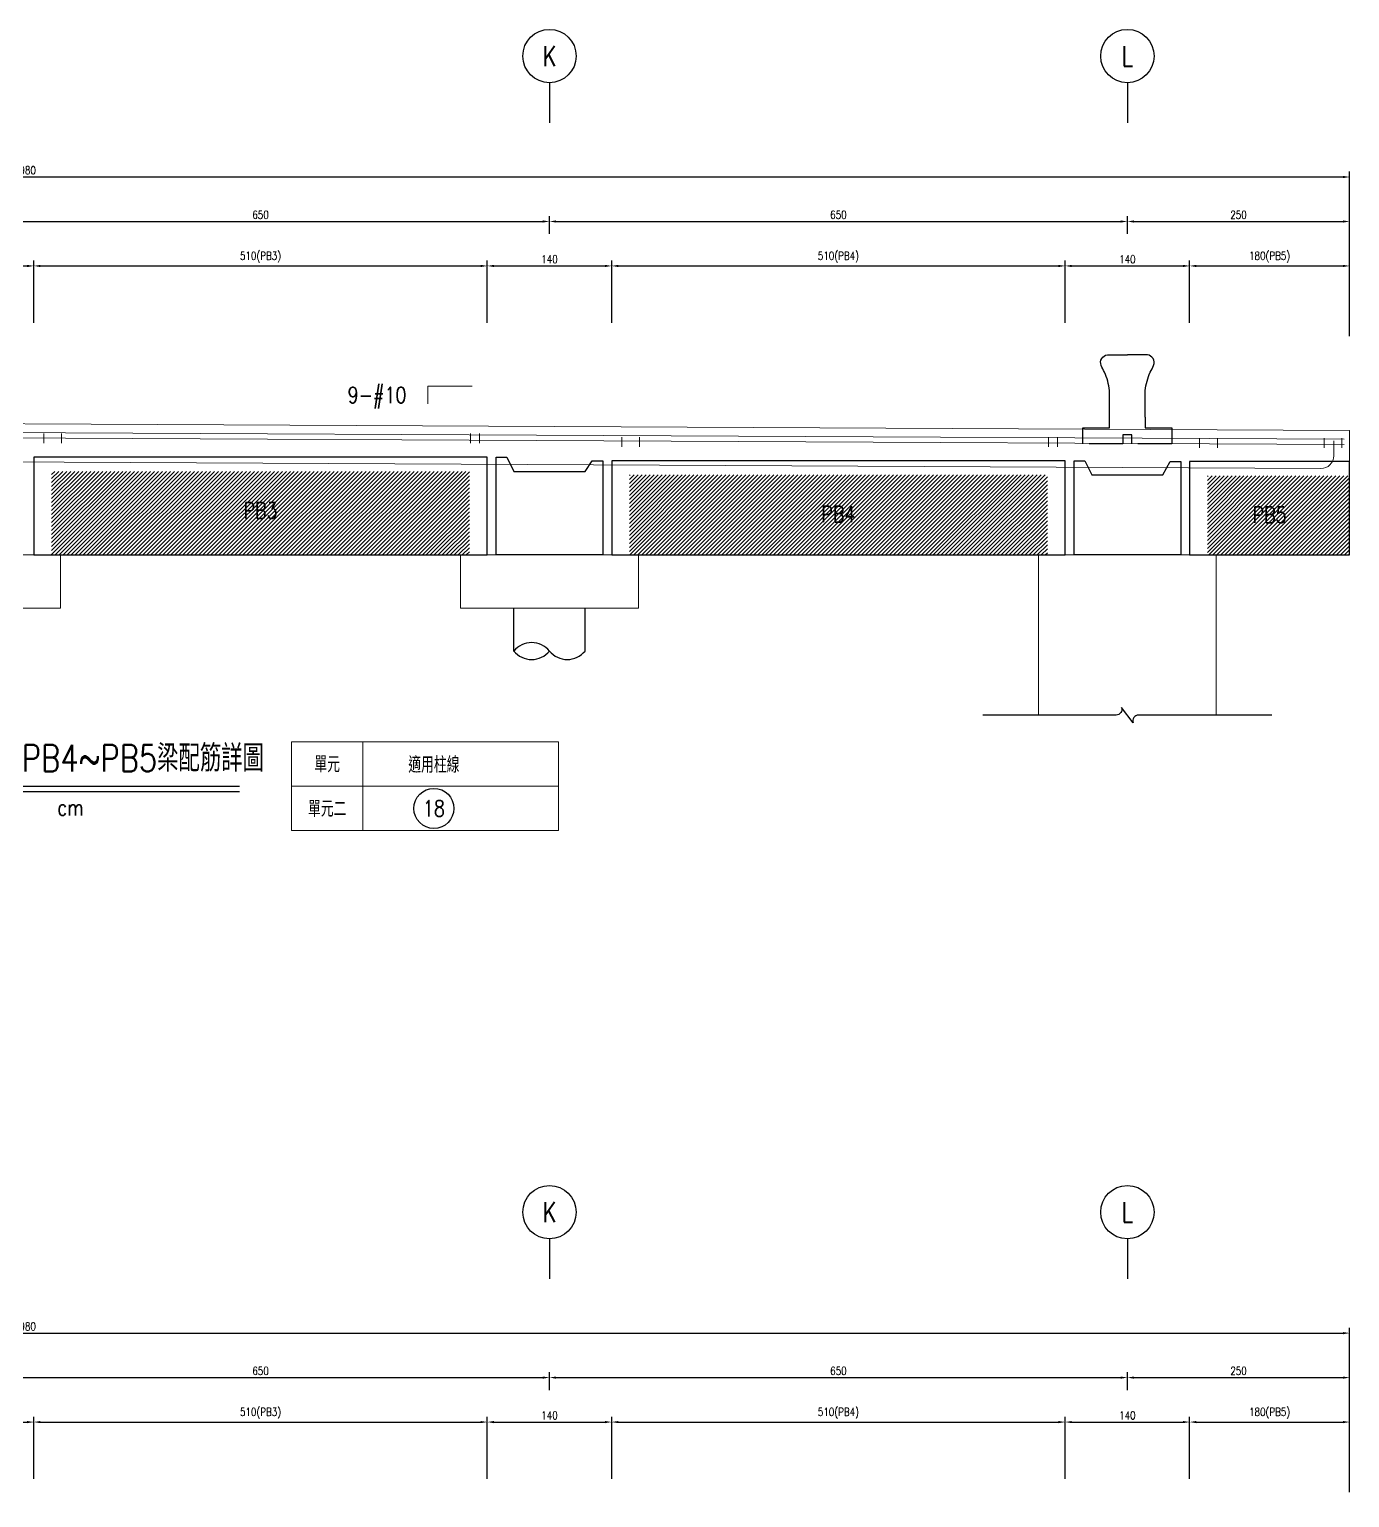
# Model space of a CAD drawing. Extents: x -4754 to 4976, y -23710 to 3841.
# Drawn here: x 1230 to 2715, y -15360 to -13709 of the extents above; entities that cross this region are included whole.
import ezdxf
from ezdxf.enums import TextEntityAlignment as Align

# ---------------------------------------------------------------- set-up
doc = ezdxf.new("R2010")
doc.units = 0
doc.header["$LTSCALE"] = 3
doc.linetypes.add('DASHED', pattern=[19.05, 12.7, -6.35])
doc.layers.get('0').update_dxf_attribs({"linetype": 'CONTINUOUS'})
doc.layers.add('HB_0', color=7, linetype='CONTINUOUS', transparency=0.5)
for name, color, linetype in [('HB_DIM', 1, 'CONTINUOUS'), ('HB_SYMBOLS', 7, 'CONTINUOUS'), ('HB_TXT_CTEXT', 2, 'CONTINUOUS'), ('鋼筋', 3, 'CONTINUOUS')]:
    doc.layers.add(name, color=color, linetype=linetype)
doc.styles.get("Standard").update_dxf_attribs({"font": 'ROMANS.shx', "width": 0.8, "bigfont": 'chineset.shx'})
doc.dimstyles.new('30', dxfattribs={"dimscale": 3, "dimtxt": 3, "dimasz": 2.5, "dimexe": 2, "dimexo": 2, "dimgap": 1, "dimtad": 1, "dimdsep": 46, "dimtxsty": 'Standard', "dimcen": 0, "dimclrd": 256, "dimclre": 256, "dimclrt": 2, "dimadec": 0, "dimazin": 0, "dimtfac": 1, "dimtix": 1, "dimtmove": 2, "dimatfit": 3, "dimfxl": 1, "dimtolj": 1, "dimtzin": 0, "dimarcsym": 0})

# ---------------------------------------------------------------- blocks, each defined once
blk = doc.blocks.new('fender_bottom')
at = {"color": 1, "linetype": 'Continuous'}
blk.add_lwpolyline([(162.5, 0), (12.5, 0, 0.529473), (6.7, -8.6), (-6.7, 8.6, -0.532815), (-12.5, 0), (-162.5, 0)], format="xyb", dxfattribs=at)
blk = doc.blocks.new('fender_top_transverse')
at = {"layer": 'HB_0', "color": 1, "linetype": 'Continuous'}
for points in [[(-20, 30), (-20, 60, 0.07193), (-25.7, 80.5, -0.041495), (-29.5, 88.2, -0.488993), (-22.5, 100), (0, 100)], [(20, 30), (20, 60, -0.07193), (25.7, 80.5, 0.041495), (29.5, 88.2, 0.488993), (22.5, 100), (0, 100)]]:
    blk.add_lwpolyline(points, format="xyb", dxfattribs=at)
at = {"layer": 'HB_0', "color": 252, "linetype": 'DASHED'}
blk.add_lwpolyline([(20, 30), (20, 18), (50, 18), (50, 0), (5, 0), (5, 10), (-5, 10), (-5, 0), (-50, 0), (-50, 18), (-20, 18), (-20, 30)], dxfattribs=at)
blk = doc.blocks.new('pile_vertical_with_pilecap')
at = {"linetype": 'Continuous'}
for p, q in [((-40, -48.1), (-40, 0)), ((-40, -48.1), (-40, 0)), ((40, -48.1), (40, 0)), ((40, -48.1), (40, 0))]:
    blk.add_line(p, q, dxfattribs=at)
for centre, start, end in [((-20, -64.1), 38.718, 141.282), ((-20, -64.1), 38.718, 141.282), ((-20, -32), 218.718, 321.282), ((-20, -32), 218.718, 321.282), ((20, -32), 218.718, 321.282), ((20, -32), 218.718, 321.282)]:
    blk.add_arc(centre, 25.6, start, end, dxfattribs=at)
blk = doc.blocks.new('line_guide')
at = {"color": 4, "linetype": 'Continuous'}
blk.add_line((0, 0), (0, -45), dxfattribs=at)
blk.add_circle((0, 30), 30, dxfattribs=at)
at = {"color": 4, "linetype": 'Continuous', "width": 0.8}
blk.add_attdef('A', text='', height=22.5, dxfattribs=at).set_placement((0, 30), align=Align.MIDDLE)
blk = doc.blocks.new('title_beam')
at = {"color": 3, "linetype": 'Continuous'}
blk.add_line((-241.2, 0), (241.2, 0), dxfattribs=at)
at = {"color": 1, "linetype": 'Continuous'}
blk.add_line((-241.2, -6), (241.2, -6), dxfattribs=at)
at = {"color": 3, "linetype": 'Continuous', "width": 0.8}
blk.add_attdef('TITLE', text='', height=30, dxfattribs=at).set_placement((0, 33), align=Align.MIDDLE)
at = {"linetype": 'Continuous', "width": 0.8}
blk.add_attdef('SCALE', text='', height=18, dxfattribs=at).set_placement((-40.6, -24), align=Align.MIDDLE)
blk.add_attdef('CM', (36.5, -33), '', height=18, dxfattribs=at)
blk = doc.blocks.new('line_tag')
at = {"layer": 'HB_SYMBOLS', "color": 4, "linetype": 'Continuous'}
blk.add_circle((0, 0), 22.5, dxfattribs=at)
at = {"color": 4, "linetype": 'Continuous', "width": 0.8}
blk.add_attdef('A', text='', height=18, dxfattribs=at).set_placement((0, 0), align=Align.MIDDLE)
blk = doc.blocks.new('*D254')
at = {"layer": 'HB_DIM', "linetype": 'Continuous', "lineweight": -2}
for p, q in [((1094.6, -14038.8), (1094.6, -13968.8)), ((1102.1, -13974.8), (1227.1, -13974.8)), ((1234.6, -14038.8), (1234.6, -13968.8))]:
    blk.add_line(p, q, dxfattribs=at)
at = {"layer": 'HB_DIM'}
for points in [[(1102.1, -13973.6), (1102.1, -13976.1), (1094.6, -13974.8)], [(1227.1, -13976.1), (1227.1, -13973.6), (1234.6, -13974.8)]]:
    blk.add_solid(points, dxfattribs=at)
at = {"layer": 'HB_DIM', "color": 2, "linetype": 'Continuous', "insert": (1164.6, -13967.3), "char_height": 9, "attachment_point": 5, "rotation": 0}
blk.add_mtext('\\A1;140', dxfattribs=at)
blk = doc.blocks.new('*D255')
at = {"layer": 'HB_DIM', "linetype": 'Continuous', "lineweight": -2}
for p, q in [((1234.6, -14038.8), (1234.6, -13968.8)), ((1242.1, -13974.8), (1737.1, -13974.8)), ((1744.6, -14038.8), (1744.6, -13968.8))]:
    blk.add_line(p, q, dxfattribs=at)
at = {"layer": 'HB_DIM'}
for points in [[(1242.1, -13973.6), (1242.1, -13976.1), (1234.6, -13974.8)], [(1737.1, -13976.1), (1737.1, -13973.6), (1744.6, -13974.8)]]:
    blk.add_solid(points, dxfattribs=at)
at = {"layer": 'HB_DIM', "color": 2, "linetype": 'Continuous', "insert": (1489.6, -13964.9), "char_height": 9, "attachment_point": 5, "rotation": 0}
blk.add_mtext('\\A1;510(PB3)', dxfattribs=at)
blk = doc.blocks.new('*D256')
at = {"layer": 'HB_DIM', "linetype": 'Continuous', "lineweight": -2}
for p, q in [((1744.6, -14038.8), (1744.6, -13968.8)), ((1752.1, -13974.8), (1877.1, -13974.8)), ((1884.6, -14038.8), (1884.6, -13968.8))]:
    blk.add_line(p, q, dxfattribs=at)
at = {"layer": 'HB_DIM'}
for points in [[(1752.1, -13973.6), (1752.1, -13976.1), (1744.6, -13974.8)], [(1877.1, -13976.1), (1877.1, -13973.6), (1884.6, -13974.8)]]:
    blk.add_solid(points, dxfattribs=at)
at = {"layer": 'HB_DIM', "color": 2, "linetype": 'Continuous', "insert": (1814.6, -13967.3), "char_height": 9, "attachment_point": 5, "rotation": 0}
blk.add_mtext('\\A1;140', dxfattribs=at)
blk = doc.blocks.new('*D257')
at = {"layer": 'HB_DIM', "linetype": 'Continuous', "lineweight": -2}
for p, q in [((1884.6, -14038.8), (1884.6, -13968.8)), ((1892.1, -13974.8), (2387.1, -13974.8)), ((2394.6, -14038.8), (2394.6, -13968.8))]:
    blk.add_line(p, q, dxfattribs=at)
at = {"layer": 'HB_DIM'}
for points in [[(1892.1, -13973.6), (1892.1, -13976.1), (1884.6, -13974.8)], [(2387.1, -13976.1), (2387.1, -13973.6), (2394.6, -13974.8)]]:
    blk.add_solid(points, dxfattribs=at)
at = {"layer": 'HB_DIM', "color": 2, "linetype": 'Continuous', "insert": (2139.6, -13964.9), "char_height": 9, "attachment_point": 5, "rotation": 0}
blk.add_mtext('\\A1;510(PB4)', dxfattribs=at)
blk = doc.blocks.new('*D258')
at = {"layer": 'HB_DIM', "linetype": 'Continuous', "lineweight": -2}
for p, q in [((2394.6, -14038.8), (2394.6, -13968.8)), ((2402.1, -13974.8), (2527.1, -13974.8)), ((2534.6, -14038.8), (2534.6, -13968.8))]:
    blk.add_line(p, q, dxfattribs=at)
at = {"layer": 'HB_DIM'}
for points in [[(2402.1, -13973.6), (2402.1, -13976.1), (2394.6, -13974.8)], [(2527.1, -13976.1), (2527.1, -13973.6), (2534.6, -13974.8)]]:
    blk.add_solid(points, dxfattribs=at)
at = {"layer": 'HB_DIM', "color": 2, "linetype": 'Continuous', "insert": (2464.6, -13967.3), "char_height": 9, "attachment_point": 5, "rotation": 0}
blk.add_mtext('\\A1;140', dxfattribs=at)
blk = doc.blocks.new('*D259')
at = {"layer": 'HB_DIM', "linetype": 'Continuous', "lineweight": -2}
for p, q in [((2534.6, -14038.8), (2534.6, -13968.8)), ((2542.1, -13974.8), (2707.1, -13974.8)), ((2714.6, -14038.8), (2714.6, -13968.8))]:
    blk.add_line(p, q, dxfattribs=at)
at = {"layer": 'HB_DIM'}
for points in [[(2542.1, -13973.6), (2542.1, -13976.1), (2534.6, -13974.8)], [(2707.1, -13976.1), (2707.1, -13973.6), (2714.6, -13974.8)]]:
    blk.add_solid(points, dxfattribs=at)
at = {"layer": 'HB_DIM', "color": 2, "linetype": 'Continuous', "insert": (2624.6, -13964.9), "char_height": 9, "attachment_point": 5, "rotation": 0}
blk.add_mtext('\\A1;180(PB5)', dxfattribs=at)
blk = doc.blocks.new('*D262')
at = {"layer": 'HB_DIM', "linetype": 'Continuous', "lineweight": -2}
for p, q in [((-265.4, -14038.8), (-265.4, -13868.8)), ((-257.9, -13874.8), (2707.1, -13874.8)), ((2714.6, -14053.8), (2714.6, -13868.8))]:
    blk.add_line(p, q, dxfattribs=at)
at = {"layer": 'HB_DIM'}
for points in [[(-257.9, -13873.6), (-257.9, -13876.1), (-265.4, -13874.8)], [(2707.1, -13876.1), (2707.1, -13873.6), (2714.6, -13874.8)]]:
    blk.add_solid(points, dxfattribs=at)
at = {"layer": 'HB_DIM', "color": 2, "linetype": 'Continuous', "insert": (1224.6, -13867.3), "char_height": 9, "attachment_point": 5, "rotation": 0}
blk.add_mtext('\\A1;2980', dxfattribs=at)
blk = doc.blocks.new('*D266')
at = {"layer": 'HB_DIM', "linetype": 'Continuous', "lineweight": -2}
for p, q in [((1164.6, -13938.8), (1164.6, -13918.8)), ((1172.1, -13924.8), (1807.1, -13924.8)), ((1814.6, -13938.8), (1814.6, -13918.8))]:
    blk.add_line(p, q, dxfattribs=at)
at = {"layer": 'HB_DIM'}
for points in [[(1172.1, -13923.6), (1172.1, -13926.1), (1164.6, -13924.8)], [(1807.1, -13926.1), (1807.1, -13923.6), (1814.6, -13924.8)]]:
    blk.add_solid(points, dxfattribs=at)
at = {"layer": 'HB_DIM', "color": 2, "linetype": 'Continuous', "insert": (1489.6, -13917.3), "char_height": 9, "attachment_point": 5, "rotation": 0}
blk.add_mtext('\\A1;650', dxfattribs=at)
blk = doc.blocks.new('*D267')
at = {"layer": 'HB_DIM', "linetype": 'Continuous', "lineweight": -2}
for p, q in [((1814.6, -13938.8), (1814.6, -13918.8)), ((1822.1, -13924.8), (2457.1, -13924.8)), ((2464.6, -13938.8), (2464.6, -13918.8))]:
    blk.add_line(p, q, dxfattribs=at)
at = {"layer": 'HB_DIM'}
for points in [[(1822.1, -13923.6), (1822.1, -13926.1), (1814.6, -13924.8)], [(2457.1, -13926.1), (2457.1, -13923.6), (2464.6, -13924.8)]]:
    blk.add_solid(points, dxfattribs=at)
at = {"layer": 'HB_DIM', "color": 2, "linetype": 'Continuous', "insert": (2139.6, -13917.3), "char_height": 9, "attachment_point": 5, "rotation": 0}
blk.add_mtext('\\A1;650', dxfattribs=at)
blk = doc.blocks.new('*D268')
at = {"layer": 'HB_DIM', "linetype": 'Continuous', "lineweight": -2}
for p, q in [((2464.6, -13938.8), (2464.6, -13918.8)), ((2472.1, -13924.8), (2707.1, -13924.8)), ((2714.6, -14038.8), (2714.6, -13918.8))]:
    blk.add_line(p, q, dxfattribs=at)
at = {"layer": 'HB_DIM'}
for points in [[(2472.1, -13923.6), (2472.1, -13926.1), (2464.6, -13924.8)], [(2707.1, -13926.1), (2707.1, -13923.6), (2714.6, -13924.8)]]:
    blk.add_solid(points, dxfattribs=at)
at = {"layer": 'HB_DIM', "color": 2, "linetype": 'Continuous', "insert": (2589.6, -13917.3), "char_height": 9, "attachment_point": 5, "rotation": 0}
blk.add_mtext('\\A1;250', dxfattribs=at)
blk = doc.blocks.new('*D275')
at = {"layer": 'HB_DIM', "linetype": 'Continuous', "lineweight": -2}
for p, q in [((1094.6, -15338.8), (1094.6, -15268.8)), ((1234.6, -15338.8), (1234.6, -15268.8)), ((1102.1, -15274.8), (1227.1, -15274.8))]:
    blk.add_line(p, q, dxfattribs=at)
at = {"layer": 'HB_DIM'}
for points in [[(1102.1, -15273.6), (1102.1, -15276.1), (1094.6, -15274.8)], [(1227.1, -15276.1), (1227.1, -15273.6), (1234.6, -15274.8)]]:
    blk.add_solid(points, dxfattribs=at)
at = {"layer": 'HB_DIM', "color": 2, "linetype": 'Continuous', "insert": (1164.6, -15267.3), "char_height": 9, "attachment_point": 5, "rotation": 0}
blk.add_mtext('\\A1;140', dxfattribs=at)
blk = doc.blocks.new('*D276')
at = {"layer": 'HB_DIM', "linetype": 'Continuous', "lineweight": -2}
for p, q in [((1234.6, -15338.8), (1234.6, -15268.8)), ((1744.6, -15338.8), (1744.6, -15268.8)), ((1242.1, -15274.8), (1737.1, -15274.8))]:
    blk.add_line(p, q, dxfattribs=at)
at = {"layer": 'HB_DIM'}
for points in [[(1242.1, -15273.6), (1242.1, -15276.1), (1234.6, -15274.8)], [(1737.1, -15276.1), (1737.1, -15273.6), (1744.6, -15274.8)]]:
    blk.add_solid(points, dxfattribs=at)
at = {"layer": 'HB_DIM', "color": 2, "linetype": 'Continuous', "insert": (1489.6, -15264.9), "char_height": 9, "attachment_point": 5, "rotation": 0}
blk.add_mtext('\\A1;510(PB3)', dxfattribs=at)
blk = doc.blocks.new('*D277')
at = {"layer": 'HB_DIM', "linetype": 'Continuous', "lineweight": -2}
for p, q in [((1744.6, -15338.8), (1744.6, -15268.8)), ((1884.6, -15338.8), (1884.6, -15268.8)), ((1752.1, -15274.8), (1877.1, -15274.8))]:
    blk.add_line(p, q, dxfattribs=at)
at = {"layer": 'HB_DIM'}
for points in [[(1752.1, -15273.6), (1752.1, -15276.1), (1744.6, -15274.8)], [(1877.1, -15276.1), (1877.1, -15273.6), (1884.6, -15274.8)]]:
    blk.add_solid(points, dxfattribs=at)
at = {"layer": 'HB_DIM', "color": 2, "linetype": 'Continuous', "insert": (1814.6, -15267.3), "char_height": 9, "attachment_point": 5, "rotation": 0}
blk.add_mtext('\\A1;140', dxfattribs=at)
blk = doc.blocks.new('*D278')
at = {"layer": 'HB_DIM', "linetype": 'Continuous', "lineweight": -2}
for p, q in [((1884.6, -15338.8), (1884.6, -15268.8)), ((2394.6, -15338.8), (2394.6, -15268.8)), ((1892.1, -15274.8), (2387.1, -15274.8))]:
    blk.add_line(p, q, dxfattribs=at)
at = {"layer": 'HB_DIM'}
for points in [[(1892.1, -15273.6), (1892.1, -15276.1), (1884.6, -15274.8)], [(2387.1, -15276.1), (2387.1, -15273.6), (2394.6, -15274.8)]]:
    blk.add_solid(points, dxfattribs=at)
at = {"layer": 'HB_DIM', "color": 2, "linetype": 'Continuous', "insert": (2139.6, -15264.9), "char_height": 9, "attachment_point": 5, "rotation": 0}
blk.add_mtext('\\A1;510(PB4)', dxfattribs=at)
blk = doc.blocks.new('*D279')
at = {"layer": 'HB_DIM', "linetype": 'Continuous', "lineweight": -2}
for p, q in [((2394.6, -15338.8), (2394.6, -15268.8)), ((2534.6, -15338.8), (2534.6, -15268.8)), ((2402.1, -15274.8), (2527.1, -15274.8))]:
    blk.add_line(p, q, dxfattribs=at)
at = {"layer": 'HB_DIM'}
for points in [[(2402.1, -15273.6), (2402.1, -15276.1), (2394.6, -15274.8)], [(2527.1, -15276.1), (2527.1, -15273.6), (2534.6, -15274.8)]]:
    blk.add_solid(points, dxfattribs=at)
at = {"layer": 'HB_DIM', "color": 2, "linetype": 'Continuous', "insert": (2464.6, -15267.3), "char_height": 9, "attachment_point": 5, "rotation": 0}
blk.add_mtext('\\A1;140', dxfattribs=at)
blk = doc.blocks.new('*D280')
at = {"layer": 'HB_DIM', "linetype": 'Continuous', "lineweight": -2}
for p, q in [((2534.6, -15338.8), (2534.6, -15268.8)), ((2714.6, -15338.8), (2714.6, -15268.8)), ((2542.1, -15274.8), (2707.1, -15274.8))]:
    blk.add_line(p, q, dxfattribs=at)
at = {"layer": 'HB_DIM'}
for points in [[(2542.1, -15273.6), (2542.1, -15276.1), (2534.6, -15274.8)], [(2707.1, -15276.1), (2707.1, -15273.6), (2714.6, -15274.8)]]:
    blk.add_solid(points, dxfattribs=at)
at = {"layer": 'HB_DIM', "color": 2, "linetype": 'Continuous', "insert": (2624.6, -15264.9), "char_height": 9, "attachment_point": 5, "rotation": 0}
blk.add_mtext('\\A1;180(PB5)', dxfattribs=at)
blk = doc.blocks.new('*D283')
at = {"layer": 'HB_DIM', "linetype": 'Continuous', "lineweight": -2}
for p, q in [((-265.4, -15338.8), (-265.4, -15168.8)), ((2714.6, -15353.8), (2714.6, -15168.8)), ((-257.9, -15174.8), (2707.1, -15174.8))]:
    blk.add_line(p, q, dxfattribs=at)
at = {"layer": 'HB_DIM'}
for points in [[(-257.9, -15173.6), (-257.9, -15176.1), (-265.4, -15174.8)], [(2707.1, -15176.1), (2707.1, -15173.6), (2714.6, -15174.8)]]:
    blk.add_solid(points, dxfattribs=at)
at = {"layer": 'HB_DIM', "color": 2, "linetype": 'Continuous', "insert": (1224.6, -15167.3), "char_height": 9, "attachment_point": 5, "rotation": 0}
blk.add_mtext('\\A1;2980', dxfattribs=at)
blk = doc.blocks.new('*D287')
at = {"layer": 'HB_DIM', "linetype": 'Continuous', "lineweight": -2}
for p, q in [((1164.6, -15238.8), (1164.6, -15218.8)), ((1814.6, -15238.8), (1814.6, -15218.8)), ((1172.1, -15224.8), (1807.1, -15224.8))]:
    blk.add_line(p, q, dxfattribs=at)
at = {"layer": 'HB_DIM'}
for points in [[(1172.1, -15223.6), (1172.1, -15226.1), (1164.6, -15224.8)], [(1807.1, -15226.1), (1807.1, -15223.6), (1814.6, -15224.8)]]:
    blk.add_solid(points, dxfattribs=at)
at = {"layer": 'HB_DIM', "color": 2, "linetype": 'Continuous', "insert": (1489.6, -15217.3), "char_height": 9, "attachment_point": 5, "rotation": 0}
blk.add_mtext('\\A1;650', dxfattribs=at)
blk = doc.blocks.new('*D288')
at = {"layer": 'HB_DIM', "linetype": 'Continuous', "lineweight": -2}
for p, q in [((1814.6, -15238.8), (1814.6, -15218.8)), ((2464.6, -15238.8), (2464.6, -15218.8)), ((1822.1, -15224.8), (2457.1, -15224.8))]:
    blk.add_line(p, q, dxfattribs=at)
at = {"layer": 'HB_DIM'}
for points in [[(1822.1, -15223.6), (1822.1, -15226.1), (1814.6, -15224.8)], [(2457.1, -15226.1), (2457.1, -15223.6), (2464.6, -15224.8)]]:
    blk.add_solid(points, dxfattribs=at)
at = {"layer": 'HB_DIM', "color": 2, "linetype": 'Continuous', "insert": (2139.6, -15217.3), "char_height": 9, "attachment_point": 5, "rotation": 0}
blk.add_mtext('\\A1;650', dxfattribs=at)
blk = doc.blocks.new('*D289')
at = {"layer": 'HB_DIM', "linetype": 'Continuous', "lineweight": -2}
for p, q in [((2464.6, -15238.8), (2464.6, -15218.8)), ((2714.6, -15338.8), (2714.6, -15218.8)), ((2472.1, -15224.8), (2707.1, -15224.8))]:
    blk.add_line(p, q, dxfattribs=at)
at = {"layer": 'HB_DIM'}
for points in [[(2472.1, -15223.6), (2472.1, -15226.1), (2464.6, -15224.8)], [(2707.1, -15226.1), (2707.1, -15223.6), (2714.6, -15224.8)]]:
    blk.add_solid(points, dxfattribs=at)
at = {"layer": 'HB_DIM', "color": 2, "linetype": 'Continuous', "insert": (2589.6, -15217.3), "char_height": 9, "attachment_point": 5, "rotation": 0}
blk.add_mtext('\\A1;250', dxfattribs=at)

msp = doc.modelspace()

# ---------------------------------------------------------------- hatches: boundary and pattern name
at = {"layer": 'HB_0', "linetype": 'Continuous'}
h = msp.add_hatch(dxfattribs=at)
h.set_pattern_fill('ANSI31', color=256, style=0)
h.paths.add_polyline_path([(1254.573, -14205.802), (1724.573, -14205.802), (1724.573, -14299.802), (1254.573, -14299.802)], flags=17)
h = msp.add_hatch(dxfattribs=at)
h.set_pattern_fill('ANSI31', color=256, style=0)
h.paths.add_polyline_path([(1904.573, -14209.802), (2374.573, -14209.802), (2374.573, -14299.802), (1904.573, -14299.802)], flags=17)
h = msp.add_hatch(dxfattribs=at)
h.set_pattern_fill('ANSI31', color=256, style=0)
h.paths.add_polyline_path([(2554.573, -14210.802), (2714.573, -14210.802), (2714.573, -14299.802), (2554.573, -14299.802)], flags=17)

# ---------------------------------------------------------------- linework, layer by layer
at = {"layer": 'HB_0', "lineweight": 5}
for p, q in [((2364.573, -14299.802, -250), (2364.573, -14479.802, -250)), ((2564.573, -14299.802, -250), (2564.573, -14479.802, -250))]:
    msp.add_line(p, q, dxfattribs=at)
msp.add_lwpolyline([(-225.427, -14299.802), (-225.427, -14219.802), (-265.427, -14219.802), (-265.427, -14144.802), (2714.573, -14159.802), (2714.573, -14299.802), (-225.427, -14299.802)], dxfattribs=at)
at = {"layer": 'HB_0', "color": 1, "linetype": 'Continuous'}
for points in [[(1234.573, -14299.802), (1254.573, -14299.802), (1724.573, -14299.802), (1744.573, -14299.802), (1744.573, -14189.802), (1724.573, -14189.802), (1254.573, -14189.802), (1234.573, -14189.802), (1234.573, -14299.802)], [(1754.573, -14299.802), (1754.573, -14189.802), (1766.573, -14189.802), (1774.573, -14205.802), (1854.573, -14205.802), (1862.573, -14193.802), (1874.573, -14193.802), (1874.573, -14299.802), (1754.573, -14299.802)], [(1884.573, -14299.802), (1904.573, -14299.802), (2374.573, -14299.802), (2394.573, -14299.802), (2394.573, -14193.802), (2374.573, -14193.802), (1904.573, -14193.802), (1884.573, -14193.802), (1884.573, -14299.802)], [(2404.573, -14299.802), (2404.573, -14193.802), (2416.573, -14193.802), (2424.573, -14209.802), (2504.573, -14209.802), (2512.573, -14194.802), (2524.573, -14194.802), (2524.573, -14299.802), (2404.573, -14299.802)], [(2534.573, -14299.802), (2554.573, -14299.802), (2714.573, -14299.802), (2714.573, -14194.802), (2554.573, -14194.802), (2534.573, -14194.802), (2534.573, -14299.802)]]:
    msp.add_lwpolyline(points, dxfattribs=at)
at = {"layer": 'HB_0', "lineweight": 5}
for points in [[(1064.573, -14359.802, -250), (1264.573, -14359.802, -250), (1264.573, -14299.802, -250), (1064.573, -14299.802, -250), (1064.573, -14359.802, -250)], [(1714.573, -14359.802, -250), (1914.573, -14359.802, -250), (1914.573, -14299.802, -250), (1714.573, -14299.802, -250), (1714.573, -14359.802, -250)]]:
    msp.add_polyline3d(points, dxfattribs=at)
at = {"layer": 'HB_DIM', "color": 1, "linetype": 'Continuous'}
for points in [[(1544.734, -14169.989, 0, 1.25, 0), (1549.044, -14155.621, 0, 0, 0), (1559.734, -14119.989, 0, 0, 0), (1577.734, -14119.989, 0, 0, 0)], [(1544.734, -14163.974, 0, 1.25, 0), (1549.575, -14149.777, 0, 0, 0), (1559.734, -14119.989, 0, 0, 0), (1577.734, -14119.989, 0, 0, 0)]]:
    msp.add_lwpolyline(points, format="xyseb", dxfattribs=at)
at = {"layer": 'HB_TXT_CTEXT', "color": 4, "lineweight": 5, "true_color": 0x00ffff}
for p, q in [((1604.573, -14509.802), (1604.573, -14609.802)), ((1524.573, -14559.802), (1824.573, -14559.802))]:
    msp.add_line(p, q, dxfattribs=at)
msp.add_lwpolyline([(1524.573, -14509.802), (1524.573, -14609.802), (1824.573, -14609.802), (1824.573, -14509.802), (1524.573, -14509.802)], dxfattribs=at)
at = {"layer": 'HB_TXT_CTEXT', "lineweight": 5}
msp.add_polyline3d([(1677.734, -14129.989, -37.12), (1677.734, -14109.989, -37.12), (1727.734, -14109.989, -37.12)], dxfattribs=at)
at = {"layer": '鋼筋', "lineweight": 5}
for p, q in [((405.005, -14158.176, -37.12), (2708.523, -14169.771, -37.12)), ((405.005, -14158.176, -24.747), (2708.523, -14169.771, -24.747)), ((405.005, -14158.176, -12.373), (2708.523, -14169.771, -12.373)), ((405.005, -14158.176), (2708.523, -14169.771)), ((405.005, -14158.176, 12.373), (2708.523, -14169.771, 12.373)), ((405.005, -14158.176, 24.747), (2708.523, -14169.771, 24.747)), ((405.005, -14158.176, 37.12), (2708.523, -14169.771, 37.12)), ((410.974, -14164.206, -37.12), (2708.493, -14175.771, -37.12)), ((410.974, -14164.206, 37.12), (2708.493, -14175.771, 37.12)), ((1245.843, -14163.372, -36.23), (1245.843, -14163.372, 36.23)), ((1265.843, -14163.372, -36.23), (1265.843, -14163.372, 36.23)), ((1725.843, -14163.372, -36.23), (1725.843, -14163.372, 36.23)), ((1735.843, -14163.372, -36.23), (1735.843, -14163.372, 36.23)), ((1245.843, -14166.547, 39.405), (1245.843, -14174.167, 39.405)), ((1245.843, -14174.18, -33.087), (1245.843, -14168.792, -38.475)), ((1265.843, -14166.547, 39.405), (1265.843, -14174.167, 39.405)), ((1265.843, -14174.18, -33.087), (1265.843, -14168.792, -38.475)), ((1725.843, -14166.547, 39.405), (1725.843, -14174.167, 39.405)), ((1725.843, -14174.18, -33.087), (1725.843, -14168.792, -38.475)), ((1735.843, -14166.547, 39.405), (1735.843, -14174.167, 39.405)), ((1735.843, -14174.18, -33.087), (1735.843, -14168.792, -38.475)), ((1895.843, -14167.372, -36.57), (1895.843, -14167.372, 36.57)), ((1895.843, -14170.547, 39.745), (1895.843, -14178.167, 39.745)), ((1895.843, -14178.18, -33.427), (1895.843, -14172.792, -38.815)), ((1915.843, -14167.372, -36.57), (1915.843, -14167.372, 36.57)), ((1915.843, -14170.547, 39.745), (1915.843, -14178.167, 39.745)), ((1915.843, -14178.18, -33.427), (1915.843, -14172.792, -38.815)), ((2375.843, -14167.372, -36.57), (2375.843, -14167.372, 36.57)), ((2375.843, -14170.547, 39.745), (2375.843, -14178.167, 39.745)), ((2375.843, -14178.18, -33.427), (2375.843, -14172.792, -38.815)), ((2385.843, -14167.372, -36.57), (2385.843, -14167.372, 36.57)), ((2385.843, -14170.547, 39.745), (2385.843, -14178.167, 39.745)), ((2385.843, -14178.18, -33.427), (2385.843, -14172.792, -38.815)), ((2545.843, -14168.372, -36.23), (2545.843, -14168.372, 36.23)), ((2545.843, -14171.547, 39.405), (2545.843, -14179.167, 39.405)), ((2545.843, -14179.18, -33.087), (2545.843, -14173.792, -38.475)), ((2565.843, -14168.372, -36.23), (2565.843, -14168.372, 36.23)), ((2565.843, -14171.547, 39.405), (2565.843, -14179.167, 39.405)), ((2565.843, -14179.18, -33.087), (2565.843, -14173.792, -38.475)), ((2685.843, -14168.372, -36.23), (2685.843, -14168.372, 36.23)), ((2685.843, -14171.547, 39.405), (2685.843, -14179.167, 39.405)), ((2685.843, -14179.18, -33.087), (2685.843, -14173.792, -38.475)), ((2696.687, -14188.221, -37.62), (2696.77, -14171.601, -37.62)), ((2696.687, -14188.221, -22.572), (2696.77, -14171.601, -22.572)), ((2696.687, -14188.221, -7.524), (2696.77, -14171.601, -7.524)), ((2696.687, -14188.221, 7.524), (2696.77, -14171.601, 7.524)), ((2696.687, -14188.221, 22.572), (2696.77, -14171.601, 22.572)), ((2696.687, -14188.221, 37.62), (2696.77, -14171.601, 37.62)), ((2705.843, -14168.372, -36.23), (2705.843, -14168.372, 36.23)), ((2705.843, -14171.547, 39.405), (2705.843, -14179.167, 39.405)), ((2705.843, -14179.18, -33.087), (2705.843, -14173.792, -38.475)), ((-232.897, -14187.965, -37.62), (2682.124, -14202.638, -37.62)), ((-232.897, -14187.965, -22.572), (2682.124, -14202.638, -22.572)), ((-232.897, -14187.965, -7.524), (2682.124, -14202.638, -7.524)), ((-232.897, -14187.965, 7.524), (2682.124, -14202.638, 7.524)), ((-232.897, -14187.965, 22.572), (2682.124, -14202.638, 22.572)), ((-232.897, -14187.965, 37.62), (2682.124, -14202.638, 37.62))]:
    msp.add_line(p, q, dxfattribs=at)
at = {"layer": '鋼筋', "lineweight": 5, "extrusion": (1, -3.67394e-16, -4.93038e-32)}
for centre in [(-14166.547, -36.23, 1245.843), (-14166.547, -36.23, 1265.843), (-14166.547, -36.23, 1725.843), (-14166.547, -36.23, 1735.843), (-14171.547, -36.23, 2545.843), (-14171.547, -36.23, 2565.843), (-14171.547, -36.23, 2685.843), (-14171.547, -36.23, 2705.843)]:
    msp.add_arc(centre, 3.175, 225, 0, dxfattribs=at)
at = {"layer": '鋼筋', "lineweight": 5, "extrusion": (1, -3.67394e-16, 2.4727e-36)}
for centre in [(-14166.547, 36.23, 1245.843), (-14166.547, 36.23, 1265.843), (-14166.547, 36.23, 1725.843), (-14166.547, 36.23, 1735.843), (-14171.547, 36.23, 2545.843), (-14171.547, 36.23, 2565.843), (-14171.547, 36.23, 2685.843), (-14171.547, 36.23, 2705.843)]:
    msp.add_arc(centre, 3.175, 0, 90, dxfattribs=at)
at = {"layer": '鋼筋', "lineweight": 5, "extrusion": (1, -3.67394e-16, 0)}
for centre in [(-14170.547, -36.57, 1895.843), (-14170.547, -36.57, 1915.843), (-14170.547, -36.57, 2375.843), (-14170.547, -36.57, 2385.843)]:
    msp.add_arc(centre, 3.175, 225, 0, dxfattribs=at)
at = {"layer": '鋼筋', "lineweight": 5, "extrusion": (1, -3.67394e-16, 4.08144e-36)}
for centre in [(-14170.547, 36.57, 1895.843), (-14170.547, 36.57, 1915.843), (-14170.547, 36.57, 2375.843), (-14170.547, 36.57, 2385.843)]:
    msp.add_arc(centre, 3.175, 0, 90, dxfattribs=at)
at = {"layer": '鋼筋', "lineweight": 5}
for centre in [(2682.197, -14188.148, -37.62), (2682.197, -14188.148, -22.572), (2682.197, -14188.148, -7.524), (2682.197, -14188.148, 7.524), (2682.197, -14188.148, 22.572), (2682.197, -14188.148, 37.62)]:
    msp.add_arc(centre, 14.49, 269.711601, 359.711601, dxfattribs=at)

# ---------------------------------------------------------------- block references
at = {"layer": 'HB_0', "linetype": 'Continuous'}
for p, values in [((1814.573, -13768.802), {'A': 'K'}), ((2464.573, -13768.802), {'A': 'L'}), ((1814.573, -15068.802), {'A': 'K'}), ((2464.573, -15068.802), {'A': 'L'})]:
    msp.add_blockref('line_guide', p, dxfattribs=at).add_auto_attribs(values)
for name, p in [('fender_top_transverse', (2464.573, -14174.802, -250)), ('pile_vertical_with_pilecap', (1814.573, -14359.802, -250)), ('fender_bottom', (2464.573, -14479.802, -250))]:
    msp.add_blockref(name, p, dxfattribs=at)
at = {"layer": 'HB_TXT_CTEXT', "linetype": 'Continuous'}
for name, p, values in [('title_beam', (1224.573, -14559.802), {'TITLE': 'PB1~PB2~PB3~PB4~PB5梁配筋詳圖', 'SCALE': '1:60', 'CM': 'cm'}), ('line_tag', (1684.573, -14584.802), {'A': '18'})]:
    msp.add_blockref(name, p, dxfattribs=at).add_auto_attribs(values)

# ---------------------------------------------------------------- texts
at = {"layer": 'HB_TXT_CTEXT', "linetype": 'Continuous', "width": 0.8}
msp.add_text(' 9-#10', height=18, dxfattribs=at).set_placement((1577.734, -14119.989, -37.12), align=Align.MIDDLE_LEFT)
for s, p in [('PB3', (1489.573, -14249.802)), ('PB4', (2139.573, -14253.802)), ('PB5', (2624.573, -14254.802)), ('單元', (1564.573, -14534.802)), ('適用柱線', (1684.573, -14534.802)), ('單元二', (1564.573, -14584.802))]:
    msp.add_text(s, height=18, dxfattribs=at).set_placement(p, align=Align.MIDDLE)

# ---------------------------------------------------------------- dimensions: what is measured, and where the dimension line sits
at = {"layer": 'HB_DIM', "linetype": 'Continuous'}
for base, p1, p2, picture, middle in [((2714.573, -13874.802), (-265.427, -14044.802), (2714.573, -14059.802), '*D262', (1224.573, -13867.302)), ((1814.573, -13924.802), (1164.573, -13944.802, 681), (1814.573, -13944.802, 1331), '*D266', (1489.573, -13917.302)), ((2464.573, -13924.802), (1814.573, -13944.802, 1331), (2464.573, -13944.802, 1981), '*D267', (2139.573, -13917.302)), ((2714.573, -13924.802), (2464.573, -13944.802, 1981), (2714.573, -14044.802), '*D268', (2589.573, -13917.302)), ((1234.573, -13974.802), (1094.573, -14044.802), (1234.573, -14044.802), '*D254', (1164.573, -13967.302)), ((1884.573, -13974.802), (1744.573, -14044.802), (1884.573, -14044.802), '*D256', (1814.573, -13967.302)), ((2534.573, -13974.802), (2394.573, -14044.802), (2534.573, -14044.802), '*D258', (2464.573, -13967.302)), ((2714.573, -15174.802), (-265.427, -15344.802), (2714.573, -15359.802), '*D283', (1224.573, -15167.302)), ((1814.573, -15224.802), (1164.573, -15244.802, 181), (1814.573, -15244.802, 831), '*D287', (1489.573, -15217.302)), ((2464.573, -15224.802), (1814.573, -15244.802, 831), (2464.573, -15244.802, 1481), '*D288', (2139.573, -15217.302)), ((2714.573, -15224.802), (2464.573, -15244.802, 1481), (2714.573, -15344.802), '*D289', (2589.573, -15217.302)), ((1234.573, -15274.802), (1094.573, -15344.802), (1234.573, -15344.802), '*D275', (1164.573, -15267.302)), ((1884.573, -15274.802), (1744.573, -15344.802), (1884.573, -15344.802), '*D277', (1814.573, -15267.302)), ((2534.573, -15274.802), (2394.573, -15344.802), (2534.573, -15344.802), '*D279', (2464.573, -15267.302))]:
    dim = msp.add_linear_dim(base=base, p1=p1, p2=p2, angle=0, dimstyle='30', override={"dimdec": 0, "dimpost": '<>'}, dxfattribs=at)
    dim.commit()
    dim.dimension.update_dxf_attribs({"geometry": picture, "text_midpoint": middle})
for base, p1, p2, text, picture, middle in [((1744.573, -13974.802), (1234.573, -14044.802), (1744.573, -14044.802), '<>(PB3)', '*D255', (1489.573, -13964.944)), ((2394.573, -13974.802), (1884.573, -14044.802), (2394.573, -14044.802), '<>(PB4)', '*D257', (2139.573, -13964.944)), ((2714.573, -13974.802), (2534.573, -14044.802), (2714.573, -14044.802), '<>(PB5)', '*D259', (2624.573, -13964.944)), ((1744.573, -15274.802), (1234.573, -15344.802), (1744.573, -15344.802), '<>(PB3)', '*D276', (1489.573, -15264.944)), ((2394.573, -15274.802), (1884.573, -15344.802), (2394.573, -15344.802), '<>(PB4)', '*D278', (2139.573, -15264.944)), ((2714.573, -15274.802), (2534.573, -15344.802), (2714.573, -15344.802), '<>(PB5)', '*D280', (2624.573, -15264.944))]:
    dim = msp.add_linear_dim(base=base, p1=p1, p2=p2, angle=0, text=text, dimstyle='30', override={"dimdec": 0, "dimpost": '<>'}, dxfattribs=at)
    dim.commit()
    dim.dimension.update_dxf_attribs({"geometry": picture, "text_midpoint": middle})

doc.saveas('drawing.dxf')
